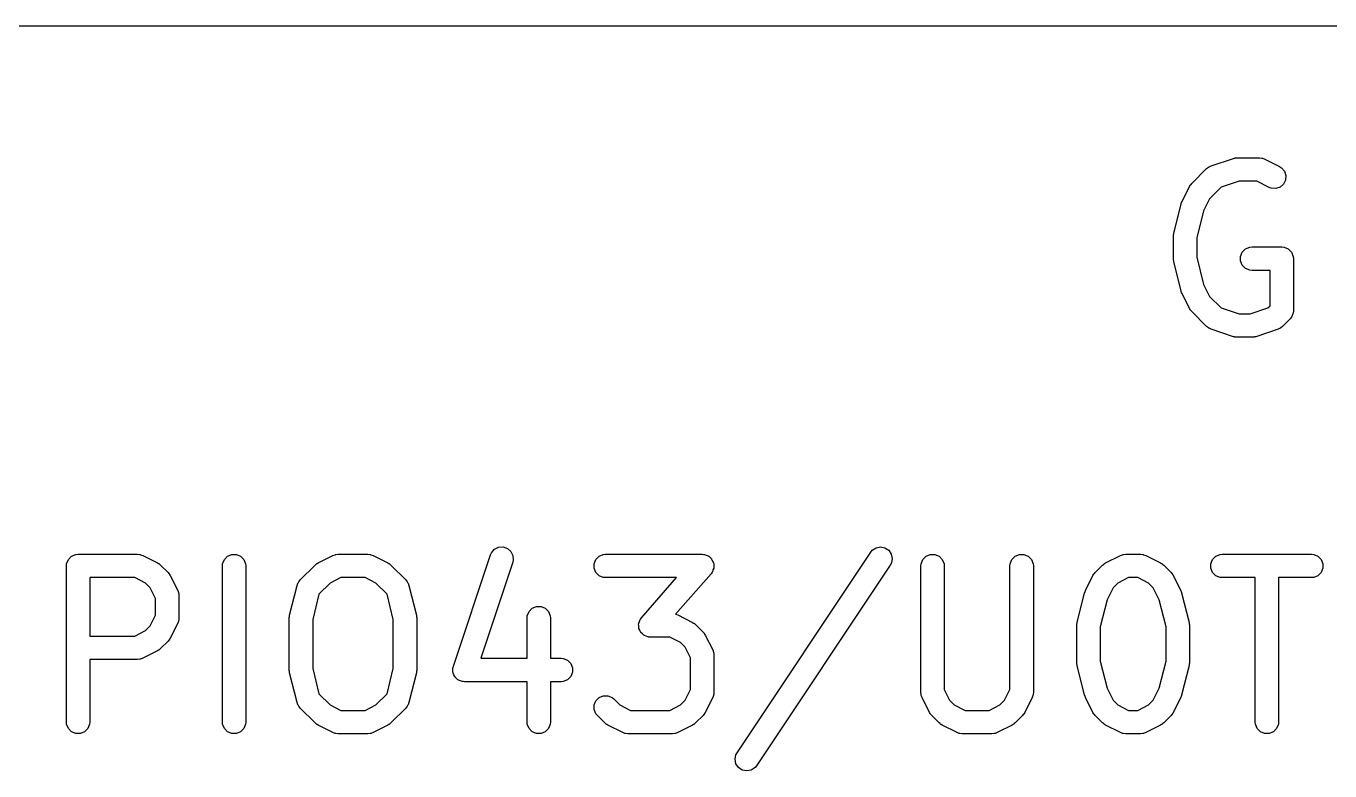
# Model space of a CAD drawing. Extents: x 19.8 to 98.9, y -129.1 to -67.1.
# Drawn here: x 69.32 to 77.67, y -77.47 to -72.7 of the extents above; entities that cross this region are included whole.
import ezdxf

# ---------------------------------------------------------------- set-up
doc = ezdxf.new("R2010")
doc.units = 0
doc.layers.add('BLACK', color=7, linetype='CONTINUOUS')

msp = doc.modelspace()

# ---------------------------------------------------------------- linework, layer by layer
at = {"layer": 'BLACK', "linetype": 'CONTINUOUS'}
for p, q in [((77.862, -72.696), (59.948, -72.696)), ((76.786378, -73.704643), (76.881616, -73.609405)), ((76.881616, -73.609405), (76.892981, -73.600077)), ((76.892981, -73.600077), (76.895471, -73.599045)), ((76.895471, -73.599045), (76.897506, -73.597281)), ((76.897506, -73.597281), (76.910932, -73.591287)), ((76.910932, -73.591287), (77.053788, -73.543668)), ((77.053788, -73.543668), (77.061043, -73.542018)), ((77.061043, -73.542018), (77.062874, -73.54126)), ((77.062874, -73.54126), (77.065527, -73.540998)), ((77.065527, -73.540998), (77.068125, -73.540408)), ((77.068125, -73.540408), (77.070099, -73.540548)), ((77.070099, -73.540548), (77.077506, -73.539819)), ((77.077506, -73.539819), (77.220363, -73.539819)), ((77.220363, -73.539819), (77.234995, -73.54126)), ((77.234995, -73.54126), (77.237484, -73.542291)), ((77.237484, -73.542291), (77.240172, -73.542482)), ((77.240172, -73.542482), (77.253904, -73.547737)), ((77.253904, -73.547737), (77.349142, -73.595356)), ((77.349142, -73.595356), (77.361585, -73.603188)), ((77.361585, -73.603188), (77.380758, -73.625296)), ((77.089676, -73.689819), (76.975163, -73.72799)), ((77.202658, -73.689819), (77.089676, -73.689819)), ((77.28206, -73.72952), (77.202658, -73.689819)), ((77.387938, -73.682247), (77.37485, -73.708422)), ((77.380758, -73.625296), (77.390012, -73.653057)), ((77.390012, -73.653057), (77.387938, -73.682247)), ((76.72471, -73.819373), (76.772329, -73.724135)), ((76.772329, -73.724135), (76.776293, -73.717835)), ((76.776293, -73.717835), (76.777051, -73.716008)), ((76.777051, -73.716008), (76.778739, -73.713951)), ((76.778739, -73.713951), (76.780161, -73.711692)), ((76.780161, -73.711692), (76.781659, -73.710392)), ((76.781659, -73.710392), (76.786378, -73.704643)), ((76.975163, -73.72799), (76.90105, -73.802103)), ((77.295791, -73.734775), (77.28206, -73.72952)), ((77.324981, -73.736849), (77.295791, -73.734775)), ((77.352743, -73.727595), (77.324981, -73.736849)), ((77.37485, -73.708422), (77.352743, -73.727595)), ((76.671412, -74.0252), (76.719031, -73.834724)), ((76.719031, -73.834724), (76.719416, -73.833644)), ((76.719416, -73.833644), (76.719455, -73.833105)), ((76.719455, -73.833105), (76.721782, -73.827023)), ((76.721782, -73.827023), (76.723978, -73.820878)), ((76.723978, -73.820878), (76.7243, -73.820442)), ((76.7243, -73.820442), (76.72471, -73.819373)), ((76.90105, -73.802103), (76.862556, -73.87909)), ((76.862556, -73.87909), (76.819173, -74.052624)), ((76.669262, -74.039744), (76.670071, -74.03427)), ((76.670071, -74.03427), (76.670614, -74.028758)), ((76.670614, -74.028758), (76.671036, -74.027736)), ((76.671036, -74.027736), (76.671412, -74.0252)), ((76.669173, -74.04339), (76.669424, -74.040836)), ((76.669173, -74.186247), (76.669173, -74.04339)), ((76.669424, -74.040836), (76.669262, -74.039744)), ((76.819173, -74.052624), (76.819173, -74.177013)), ((77.131076, -74.123887), (77.158112, -74.112688)), ((77.158112, -74.112688), (77.172744, -74.111247)), ((77.172744, -74.111247), (77.36322, -74.111247)), ((77.36322, -74.111247), (77.377852, -74.112688)), ((77.377852, -74.112688), (77.404888, -74.123887)), ((76.669424, -74.1888), (76.669173, -74.186247)), ((76.669262, -74.189893), (76.669424, -74.1888)), ((76.670071, -74.195366), (76.669262, -74.189893)), ((76.670614, -74.200879), (76.670071, -74.195366)), ((76.671036, -74.2019), (76.670614, -74.200879)), ((76.671412, -74.204437), (76.671036, -74.2019)), ((76.719031, -74.394913), (76.671412, -74.204437)), ((76.819173, -74.177013), (76.862556, -74.350547)), ((77.099185, -74.171615), (77.110384, -74.144579)), ((77.099185, -74.200879), (77.099185, -74.171615)), ((77.110384, -74.227915), (77.099185, -74.200879)), ((77.110384, -74.144579), (77.131076, -74.123887)), ((77.404888, -74.123887), (77.42558, -74.144579)), ((77.42558, -74.144579), (77.436779, -74.171615)), ((77.436779, -74.171615), (77.43822, -74.186247)), ((77.43822, -74.186247), (77.43822, -74.51958)), ((77.131076, -74.248607), (77.110384, -74.227915)), ((77.158112, -74.259806), (77.131076, -74.248607)), ((77.172744, -74.261247), (77.158112, -74.259806)), ((77.28822, -74.261247), (77.172744, -74.261247)), ((77.28822, -74.488514), (77.28822, -74.261247)), ((76.862556, -74.350547), (76.90105, -74.427534)), ((76.719416, -74.395992), (76.719031, -74.394913)), ((76.719455, -74.396532), (76.719416, -74.395992)), ((76.721782, -74.402613), (76.719455, -74.396532)), ((76.723978, -74.408759), (76.721782, -74.402613)), ((76.7243, -74.409194), (76.723978, -74.408759)), ((76.72471, -74.410264), (76.7243, -74.409194)), ((76.772329, -74.505502), (76.72471, -74.410264)), ((76.90105, -74.427534), (76.975163, -74.501648)), ((76.776292, -74.511798), (76.772329, -74.505502)), ((76.77705, -74.513628), (76.776292, -74.511798)), ((76.778739, -74.515686), (76.77705, -74.513628)), ((76.780161, -74.517945), (76.778739, -74.515686)), ((76.781659, -74.519244), (76.780161, -74.517945)), ((76.786378, -74.524994), (76.781659, -74.519244)), ((76.881616, -74.620233), (76.786378, -74.524994)), ((76.975163, -74.501648), (77.089676, -74.539819)), ((77.160574, -74.539819), (77.275087, -74.501647)), ((77.275087, -74.501647), (77.28822, -74.488514)), ((77.436779, -74.534212), (77.432862, -74.543668)), ((77.43822, -74.51958), (77.436779, -74.534212)), ((76.892981, -74.629561), (76.881616, -74.620233)), ((77.089676, -74.539819), (77.160574, -74.539819)), ((77.368635, -74.620232), (77.357269, -74.62956)), ((77.416253, -74.572613), (77.368635, -74.620232)), ((77.425581, -74.561247), (77.416253, -74.572613)), ((77.432862, -74.543668), (77.425581, -74.561247)), ((76.895471, -74.630592), (76.892981, -74.629561)), ((76.897506, -74.632357), (76.895471, -74.630592)), ((76.910932, -74.638351), (76.897506, -74.632357)), ((77.053788, -74.68597), (76.910932, -74.638351)), ((77.061043, -74.687619), (77.053788, -74.68597)), ((77.062874, -74.688378), (77.061043, -74.687619)), ((77.065527, -74.688639), (77.062874, -74.688378)), ((77.068125, -74.68923), (77.065527, -74.688639)), ((77.070099, -74.689089), (77.068125, -74.68923)), ((77.077506, -74.689819), (77.070099, -74.689089)), ((77.172744, -74.689819), (77.077506, -74.689819)), ((77.180149, -74.689089), (77.172744, -74.689819)), ((77.182124, -74.68923), (77.180149, -74.689089)), ((77.184721, -74.688639), (77.182124, -74.68923)), ((77.187376, -74.688378), (77.184721, -74.688639)), ((77.189207, -74.687619), (77.187376, -74.688378)), ((77.196461, -74.68597), (77.189207, -74.687619)), ((77.339318, -74.638351), (77.196461, -74.68597)), ((77.352743, -74.632357), (77.339318, -74.638351)), ((77.354778, -74.630591), (77.352743, -74.632357)), ((77.357269, -74.62956), (77.354778, -74.630591)), ((72.317237, -76.047951), (72.34341, -76.034864)), ((72.34341, -76.034864), (72.3726, -76.032789)), ((72.3726, -76.032789), (72.400362, -76.042043)), ((72.400362, -76.042043), (72.42247, -76.061217)), ((74.738703, -76.054222), (74.763018, -76.037939)), ((74.763018, -76.037939), (74.791712, -76.0322)), ((74.791712, -76.0322), (74.82042, -76.037878)), ((74.82042, -76.037878), (74.844769, -76.054111)), ((69.575376, -76.140187), (69.586575, -76.113151)), ((69.586575, -76.113151), (69.607267, -76.092459)), ((69.607267, -76.092459), (69.634303, -76.08126)), ((69.634303, -76.08126), (69.648935, -76.079819)), ((69.648935, -76.079819), (70.029887, -76.079819)), ((70.029887, -76.079819), (70.044519, -76.08126)), ((70.044519, -76.08126), (70.047008, -76.082291)), ((70.047008, -76.082291), (70.049696, -76.082482)), ((70.049696, -76.082482), (70.063428, -76.087737)), ((70.063428, -76.087737), (70.158666, -76.135356)), ((70.575376, -76.140187), (70.586575, -76.113151)), ((70.586575, -76.113151), (70.607267, -76.092459)), ((70.607267, -76.092459), (70.634303, -76.08126)), ((70.634303, -76.08126), (70.663567, -76.08126)), ((70.663567, -76.08126), (70.690603, -76.092459)), ((70.690603, -76.092459), (70.711295, -76.113151)), ((70.711295, -76.113151), (70.722494, -76.140187)), ((71.186822, -76.135356), (71.28206, -76.087737)), ((71.28206, -76.087737), (71.295791, -76.082482)), ((71.295791, -76.082482), (71.29848, -76.08229)), ((71.29848, -76.08229), (71.300969, -76.08126)), ((71.300969, -76.08126), (71.315601, -76.079819)), ((71.315601, -76.079819), (71.506077, -76.079819)), ((71.506077, -76.079819), (71.520709, -76.08126)), ((71.520709, -76.08126), (71.523198, -76.082291)), ((71.523198, -76.082291), (71.525886, -76.082482)), ((71.525886, -76.082482), (71.539618, -76.087737)), ((71.539618, -76.087737), (71.634856, -76.135356)), ((72.053974, -76.797768), (72.292069, -76.083483)), ((72.292069, -76.083483), (72.298063, -76.070058)), ((72.298063, -76.070058), (72.317237, -76.047951)), ((72.42247, -76.061217), (72.435556, -76.087391)), ((72.437631, -76.116581), (72.434371, -76.130918)), ((72.435556, -76.087391), (72.437631, -76.116581)), ((72.956328, -76.140187), (72.967527, -76.113151)), ((72.967527, -76.113151), (72.988219, -76.092459)), ((72.988219, -76.092459), (73.015255, -76.08126)), ((73.015255, -76.08126), (73.029887, -76.079819)), ((73.029887, -76.079819), (73.648934, -76.079819)), ((73.648934, -76.079819), (73.656672, -76.080581)), ((73.656672, -76.080581), (73.65864, -76.08045)), ((73.65864, -76.08045), (73.659995, -76.080908)), ((73.659995, -76.080908), (73.663566, -76.08126)), ((73.663566, -76.08126), (73.674823, -76.085923)), ((73.674823, -76.085923), (73.686361, -76.089825)), ((73.686361, -76.089825), (73.688265, -76.09149)), ((73.688265, -76.09149), (73.690602, -76.092459)), ((73.690602, -76.092459), (73.699212, -76.101069)), ((73.699212, -76.101069), (73.708385, -76.109095)), ((73.708385, -76.109095), (73.709507, -76.111364)), ((73.709507, -76.111364), (73.711294, -76.113151)), ((73.711294, -76.113151), (73.715954, -76.124401)), ((73.715954, -76.124401), (73.721357, -76.135327)), ((73.872245, -77.351312), (74.729387, -76.065597)), ((74.729387, -76.065597), (74.738703, -76.054222)), ((74.844769, -76.054111), (74.861052, -76.078426)), ((74.861052, -76.078426), (74.866791, -76.107121)), ((74.866791, -76.107121), (74.861112, -76.135828)), ((75.051566, -76.140187), (75.062765, -76.113151)), ((75.062765, -76.113151), (75.083457, -76.092459)), ((75.083457, -76.092459), (75.110493, -76.08126)), ((75.110493, -76.08126), (75.139757, -76.08126)), ((75.139757, -76.08126), (75.166793, -76.092459)), ((75.166793, -76.092459), (75.187485, -76.113151)), ((75.187485, -76.113151), (75.198684, -76.140187)), ((75.622994, -76.140187), (75.634193, -76.113151)), ((75.634193, -76.113151), (75.654885, -76.092459)), ((75.654885, -76.092459), (75.681921, -76.08126)), ((75.681921, -76.08126), (75.711185, -76.08126)), ((75.711185, -76.08126), (75.738221, -76.092459)), ((75.738221, -76.092459), (75.758913, -76.113151)), ((75.758913, -76.113151), (75.770112, -76.140187)), ((76.234441, -76.135356), (76.329679, -76.087737)), ((76.329679, -76.087737), (76.34341, -76.082482)), ((76.34341, -76.082482), (76.346099, -76.08229)), ((76.346099, -76.08229), (76.348588, -76.08126)), ((76.348588, -76.08126), (76.36322, -76.079819)), ((76.36322, -76.079819), (76.458458, -76.079819)), ((76.458458, -76.079819), (76.47309, -76.08126)), ((76.47309, -76.08126), (76.475579, -76.082291)), ((76.475579, -76.082291), (76.478267, -76.082482)), ((76.478267, -76.082482), (76.491999, -76.087737)), ((76.491999, -76.087737), (76.587237, -76.135356)), ((76.908709, -76.140187), (76.919908, -76.113151)), ((76.919908, -76.113151), (76.9406, -76.092459)), ((76.9406, -76.092459), (76.967636, -76.08126)), ((76.967636, -76.08126), (76.982268, -76.079819)), ((76.982268, -76.079819), (77.553696, -76.079819)), ((77.553696, -76.079819), (77.568328, -76.08126)), ((77.568328, -76.08126), (77.595364, -76.092459)), ((77.595364, -76.092459), (77.616056, -76.113151)), ((77.616056, -76.113151), (77.627255, -76.140187)), ((69.573935, -76.154819), (69.575376, -76.140187)), ((69.573935, -77.154819), (69.573935, -76.154819)), ((70.158666, -76.135356), (70.164965, -76.13932)), ((70.164965, -76.13932), (70.166793, -76.140078)), ((70.166793, -76.140078), (70.168849, -76.141766)), ((70.168849, -76.141766), (70.171109, -76.143188)), ((70.171109, -76.143188), (70.172408, -76.144686)), ((70.172408, -76.144686), (70.178158, -76.149405)), ((70.178158, -76.149405), (70.225777, -76.197024)), ((70.225777, -76.197024), (70.230495, -76.202773)), ((70.230495, -76.202773), (70.231994, -76.204073)), ((70.231994, -76.204073), (70.233415, -76.206332)), ((70.233415, -76.206332), (70.235104, -76.208389)), ((70.235104, -76.208389), (70.235861, -76.210216)), ((70.235861, -76.210216), (70.239826, -76.216516)), ((70.573935, -76.154819), (70.575376, -76.140187)), ((70.573935, -77.154819), (70.573935, -76.154819)), ((70.722494, -76.140187), (70.723935, -76.154819)), ((70.723935, -76.154819), (70.723935, -77.154819)), ((71.072092, -76.244643), (71.16733, -76.149405)), ((71.16733, -76.149405), (71.17308, -76.144684)), ((71.17308, -76.144684), (71.174379, -76.143188)), ((71.174379, -76.143188), (71.176633, -76.141768)), ((71.176633, -76.141768), (71.178695, -76.140077)), ((71.178695, -76.140077), (71.180527, -76.139318)), ((71.180527, -76.139318), (71.186822, -76.135356)), ((71.634856, -76.135356), (71.641155, -76.13932)), ((71.641155, -76.13932), (71.642983, -76.140078)), ((71.642983, -76.140078), (71.645039, -76.141766)), ((71.645039, -76.141766), (71.647299, -76.143188)), ((71.647299, -76.143188), (71.648598, -76.144686)), ((71.648598, -76.144686), (71.654348, -76.149405)), ((71.654348, -76.149405), (71.749586, -76.244643)), ((72.434371, -76.130918), (72.229182, -76.746485)), ((72.956328, -76.169451), (72.956328, -76.140187)), ((72.967527, -76.196487), (72.956328, -76.169451)), ((72.988219, -76.217179), (72.967527, -76.196487)), ((73.705377, -76.204207), (73.478481, -76.463516)), ((73.709898, -76.197882), (73.705377, -76.204207)), ((73.711294, -76.196487), (73.709898, -76.197882)), ((73.711842, -76.195163), (73.711294, -76.196487)), ((73.713928, -76.192246), (73.711842, -76.195163)), ((73.717829, -76.180708), (73.713928, -76.192246)), ((73.722493, -76.169451), (73.717829, -76.180708)), ((73.721357, -76.135327), (73.721525, -76.13785)), ((73.721525, -76.13785), (73.722493, -76.140187)), ((73.722493, -76.140187), (73.722493, -76.152371)), ((73.722493, -76.152371), (73.723303, -76.164525)), ((73.723303, -76.164525), (73.722493, -76.16692)), ((73.722493, -76.16692), (73.722493, -76.169451)), ((74.854195, -76.148802), (73.997053, -77.434516)), ((74.861112, -76.135828), (74.854195, -76.148802)), ((75.050125, -76.154819), (75.051566, -76.140187)), ((75.050125, -76.964342), (75.050125, -76.154819)), ((75.198684, -76.140187), (75.200125, -76.154819)), ((75.200125, -76.154819), (75.200125, -76.946637)), ((75.621553, -76.154819), (75.622994, -76.140187)), ((75.621553, -76.946637), (75.621553, -76.154819)), ((75.770112, -76.140187), (75.771553, -76.154819)), ((75.771553, -76.154819), (75.771553, -76.964342)), ((76.153281, -76.216516), (76.157245, -76.210216)), ((76.157245, -76.210216), (76.158003, -76.208389)), ((76.158003, -76.208389), (76.159691, -76.206332)), ((76.159691, -76.206332), (76.161113, -76.204073)), ((76.161113, -76.204073), (76.162611, -76.202773)), ((76.162611, -76.202773), (76.16733, -76.197024)), ((76.16733, -76.197024), (76.214949, -76.149405)), ((76.214949, -76.149405), (76.220698, -76.144686)), ((76.220698, -76.144686), (76.221998, -76.143188)), ((76.221998, -76.143188), (76.224257, -76.141766)), ((76.224257, -76.141766), (76.226314, -76.140078)), ((76.226314, -76.140078), (76.228141, -76.13932)), ((76.228141, -76.13932), (76.234441, -76.135356)), ((76.587237, -76.135356), (76.593536, -76.13932)), ((76.593536, -76.13932), (76.595364, -76.140078)), ((76.595364, -76.140078), (76.59742, -76.141766)), ((76.59742, -76.141766), (76.59968, -76.143188)), ((76.59968, -76.143188), (76.600979, -76.144686)), ((76.600979, -76.144686), (76.606729, -76.149405)), ((76.606729, -76.149405), (76.654348, -76.197024)), ((76.654348, -76.197024), (76.659066, -76.202773)), ((76.659066, -76.202773), (76.660565, -76.204073)), ((76.660565, -76.204073), (76.661986, -76.206332)), ((76.661986, -76.206332), (76.663675, -76.208389)), ((76.663675, -76.208389), (76.664432, -76.210216)), ((76.664432, -76.210216), (76.668397, -76.216516)), ((76.908709, -76.169451), (76.908709, -76.140187)), ((76.919908, -76.196487), (76.908709, -76.169451)), ((76.9406, -76.217179), (76.919908, -76.196487)), ((77.616056, -76.196487), (77.595364, -76.217179)), ((77.627255, -76.169451), (77.616056, -76.196487)), ((77.627255, -76.140187), (77.627255, -76.169451)), ((70.012182, -76.229819), (69.723935, -76.229819)), ((69.723935, -76.229819), (69.723935, -76.603628)), ((70.080698, -76.264077), (70.012182, -76.229819)), ((70.111105, -76.294484), (70.080698, -76.264077)), ((70.239826, -76.216516), (70.287445, -76.311754)), ((71.004745, -76.469962), (71.052364, -76.279486)), ((71.052364, -76.279486), (71.057311, -76.26564)), ((71.057311, -76.26564), (71.060631, -76.261158)), ((71.060631, -76.261158), (71.062765, -76.256008)), ((71.062765, -76.256008), (71.072092, -76.244643)), ((71.26479, -76.264077), (71.192847, -76.336019)), ((71.333306, -76.229819), (71.26479, -76.264077)), ((71.488372, -76.229819), (71.333306, -76.229819)), ((71.556888, -76.264077), (71.488372, -76.229819)), ((71.62883, -76.336019), (71.556888, -76.264077)), ((71.749586, -76.244643), (71.758914, -76.256008)), ((71.758914, -76.256008), (71.761048, -76.261161)), ((71.761048, -76.261161), (71.764367, -76.26564)), ((71.764367, -76.26564), (71.769314, -76.279486)), ((71.769314, -76.279486), (71.816933, -76.469962)), ((73.015255, -76.228378), (72.988219, -76.217179)), ((73.029887, -76.229819), (73.015255, -76.228378)), ((73.483652, -76.229819), (73.029887, -76.229819)), ((73.259158, -76.486383), (73.483652, -76.229819)), ((76.105662, -76.311754), (76.153281, -76.216516)), ((76.312409, -76.264077), (76.282002, -76.294484)), ((76.380925, -76.229819), (76.312409, -76.264077)), ((76.440753, -76.229819), (76.380925, -76.229819)), ((76.509269, -76.264077), (76.440753, -76.229819)), ((76.539676, -76.294484), (76.509269, -76.264077)), ((76.668397, -76.216516), (76.716016, -76.311754)), ((76.967636, -76.228378), (76.9406, -76.217179)), ((76.982268, -76.229819), (76.967636, -76.228378)), ((77.192982, -76.229819), (76.982268, -76.229819)), ((77.192982, -77.154819), (77.192982, -76.229819)), ((77.553696, -76.229819), (77.342982, -76.229819)), ((77.342982, -76.229819), (77.342982, -77.154819)), ((77.568328, -76.228378), (77.553696, -76.229819)), ((77.595364, -76.217179), (77.568328, -76.228378)), ((70.145363, -76.363), (70.111105, -76.294484)), ((70.145363, -76.470447), (70.145363, -76.363)), ((70.287445, -76.311754), (70.2927, -76.325485)), ((70.2927, -76.325485), (70.292891, -76.328174)), ((70.292891, -76.328174), (70.293922, -76.330663)), ((70.293922, -76.330663), (70.295363, -76.345295)), ((70.295363, -76.345295), (70.295363, -76.488152)), ((71.192847, -76.336019), (71.152506, -76.497386)), ((71.669172, -76.497386), (71.62883, -76.336019)), ((76.052364, -76.517581), (76.099983, -76.327105)), ((76.099983, -76.327105), (76.100368, -76.326025)), ((76.100368, -76.326025), (76.100407, -76.325486)), ((76.100407, -76.325486), (76.102734, -76.319404)), ((76.102734, -76.319404), (76.10493, -76.313259)), ((76.10493, -76.313259), (76.105252, -76.312823)), ((76.105252, -76.312823), (76.105662, -76.311754)), ((76.243508, -76.371471), (76.200125, -76.545005)), ((76.282002, -76.294484), (76.243508, -76.371471)), ((76.578169, -76.371471), (76.539676, -76.294484)), ((76.621553, -76.545005), (76.578169, -76.371471)), ((76.716016, -76.311754), (76.716425, -76.312823)), ((76.716425, -76.312823), (76.716748, -76.313259)), ((76.716748, -76.313259), (76.71894, -76.319395)), ((76.71894, -76.319395), (76.721271, -76.325485)), ((76.721271, -76.325485), (76.721309, -76.326025)), ((76.721309, -76.326025), (76.721695, -76.327105)), ((76.721695, -76.327105), (76.769314, -76.517581)), ((72.527756, -76.47352), (72.538955, -76.446484)), ((72.538955, -76.446484), (72.559647, -76.425792)), ((72.559647, -76.425792), (72.586683, -76.414593)), ((72.586683, -76.414593), (72.615947, -76.414593)), ((72.615947, -76.414593), (72.642983, -76.425792)), ((72.642983, -76.425792), (72.663675, -76.446484)), ((72.663675, -76.446484), (72.674874, -76.47352)), ((70.080698, -76.56937), (70.111105, -76.538963)), ((70.111105, -76.538963), (70.145363, -76.470447)), ((70.287445, -76.521693), (70.239826, -76.616931)), ((70.2927, -76.507962), (70.287445, -76.521693)), ((70.292891, -76.505272), (70.2927, -76.507962)), ((70.293922, -76.502784), (70.292891, -76.505272)), ((70.295363, -76.488152), (70.293922, -76.502784)), ((71.002506, -76.488152), (71.002757, -76.485598)), ((71.002506, -76.821485), (71.002506, -76.488152)), ((71.002595, -76.484506), (71.003404, -76.479032)), ((71.002757, -76.485598), (71.002595, -76.484506)), ((71.003404, -76.479032), (71.003947, -76.47352)), ((71.003947, -76.47352), (71.004369, -76.472498)), ((71.004369, -76.472498), (71.004745, -76.469962)), ((71.152506, -76.497386), (71.152506, -76.812251)), ((71.669172, -76.812251), (71.669172, -76.497386)), ((71.816933, -76.469962), (71.817308, -76.472498)), ((71.817308, -76.472498), (71.817731, -76.47352)), ((71.817731, -76.47352), (71.818273, -76.479032)), ((71.818273, -76.479032), (71.819083, -76.484506)), ((71.819083, -76.484506), (71.81892, -76.485598)), ((71.81892, -76.485598), (71.819172, -76.488152)), ((71.819172, -76.488152), (71.819172, -76.821485)), ((72.526315, -76.488152), (72.527756, -76.47352)), ((72.526315, -76.746485), (72.526315, -76.488152)), ((72.674874, -76.47352), (72.676315, -76.488152)), ((72.676315, -76.488152), (72.676315, -76.746485)), ((73.241232, -76.526065), (73.242042, -76.523669)), ((73.242042, -76.538218), (73.241232, -76.526065)), ((73.242042, -76.521139), (73.246705, -76.509881)), ((73.242042, -76.523669), (73.242042, -76.521139)), ((73.242042, -76.550403), (73.242042, -76.538218)), ((73.246705, -76.509881), (73.250607, -76.498344)), ((73.250607, -76.498344), (73.252692, -76.495426)), ((73.252692, -76.495426), (73.253241, -76.494103)), ((73.253241, -76.494103), (73.254636, -76.492707)), ((73.254636, -76.492707), (73.259158, -76.486383)), ((73.478481, -76.463516), (73.491999, -76.468689)), ((73.491999, -76.468689), (73.587237, -76.516308)), ((73.587237, -76.516308), (73.593536, -76.520272)), ((73.593536, -76.520272), (73.595364, -76.52103)), ((73.595364, -76.52103), (73.59742, -76.522718)), ((73.59742, -76.522718), (73.59968, -76.52414)), ((73.59968, -76.52414), (73.600979, -76.525638)), ((73.600979, -76.525638), (73.606729, -76.530357)), ((73.606729, -76.530357), (73.654348, -76.577976)), ((76.050125, -76.535771), (76.050376, -76.533217)), ((76.050125, -76.773866), (76.050125, -76.535771)), ((76.050214, -76.532125), (76.051023, -76.526651)), ((76.050376, -76.533217), (76.050214, -76.532125)), ((76.051023, -76.526651), (76.051566, -76.521139)), ((76.051566, -76.521139), (76.051988, -76.520117)), ((76.051988, -76.520117), (76.052364, -76.517581)), ((76.769314, -76.517581), (76.769689, -76.520117)), ((76.769689, -76.520117), (76.770112, -76.521139)), ((76.770112, -76.521139), (76.770654, -76.526651)), ((76.770654, -76.526651), (76.771464, -76.532125)), ((76.771464, -76.532125), (76.771301, -76.533217)), ((76.771301, -76.533217), (76.771553, -76.535771)), ((76.771553, -76.535771), (76.771553, -76.773866)), ((69.723935, -76.603628), (70.012182, -76.603628)), ((70.012182, -76.603628), (70.080698, -76.56937)), ((70.233415, -76.627114), (70.231994, -76.629374)), ((70.235104, -76.625058), (70.233415, -76.627114)), ((70.235861, -76.62323), (70.235104, -76.625058)), ((70.239826, -76.616931), (70.235861, -76.62323)), ((73.243009, -76.552739), (73.242042, -76.550403)), ((73.243178, -76.555263), (73.243009, -76.552739)), ((73.24858, -76.566188), (73.243178, -76.555263)), ((73.253241, -76.577439), (73.24858, -76.566188)), ((73.255027, -76.579225), (73.253241, -76.577439)), ((73.25615, -76.581495), (73.255027, -76.579225)), ((73.265322, -76.58952), (73.25615, -76.581495)), ((73.273933, -76.598131), (73.265322, -76.58952)), ((73.276269, -76.599099), (73.273933, -76.598131)), ((73.278174, -76.600765), (73.276269, -76.599099)), ((73.289711, -76.604666), (73.278174, -76.600765)), ((73.300969, -76.60933), (73.289711, -76.604666)), ((73.304539, -76.609681), (73.300969, -76.60933)), ((73.305895, -76.61014), (73.304539, -76.609681)), ((73.307862, -76.610008), (73.305895, -76.61014)), ((73.315601, -76.610771), (73.307862, -76.610008)), ((73.440753, -76.610771), (73.315601, -76.610771)), ((73.509269, -76.645029), (73.440753, -76.610771)), ((73.654348, -76.577976), (73.659066, -76.583725)), ((73.659066, -76.583725), (73.660565, -76.585025)), ((73.660565, -76.585025), (73.661986, -76.587284)), ((73.661986, -76.587284), (73.663675, -76.589341)), ((73.663675, -76.589341), (73.664432, -76.591168)), ((73.664432, -76.591168), (73.668397, -76.597468)), ((73.668397, -76.597468), (73.716016, -76.692706)), ((76.200125, -76.545005), (76.200125, -76.764632)), ((76.621553, -76.764632), (76.621553, -76.545005)), ((70.158666, -76.698091), (70.063428, -76.74571)), ((70.164965, -76.694126), (70.158666, -76.698091)), ((70.166793, -76.693369), (70.164965, -76.694126)), ((70.168849, -76.69168), (70.166793, -76.693369)), ((70.171109, -76.690259), (70.168849, -76.69168)), ((70.172408, -76.68876), (70.171109, -76.690259)), ((70.178158, -76.684042), (70.172408, -76.68876)), ((70.225777, -76.636423), (70.178158, -76.684042)), ((70.230495, -76.630673), (70.225777, -76.636423)), ((70.231994, -76.629374), (70.230495, -76.630673)), ((73.539676, -76.675436), (73.509269, -76.645029)), ((73.573934, -76.743952), (73.539676, -76.675436)), ((73.716016, -76.692706), (73.721271, -76.706437)), ((73.721271, -76.706437), (73.721462, -76.709126)), ((73.721462, -76.709126), (73.722493, -76.711615)), ((73.722493, -76.711615), (73.723934, -76.726247)), ((70.029887, -76.753628), (69.723935, -76.753628)), ((69.723935, -76.753628), (69.723935, -77.154819)), ((70.044519, -76.752187), (70.029887, -76.753628)), ((70.047008, -76.751155), (70.044519, -76.752187)), ((70.049696, -76.750965), (70.047008, -76.751155)), ((70.063428, -76.74571), (70.049696, -76.750965)), ((72.229182, -76.746485), (72.526315, -76.746485)), ((72.676315, -76.746485), (72.744172, -76.746485)), ((72.744172, -76.746485), (72.758804, -76.747926)), ((72.758804, -76.747926), (72.78584, -76.759125)), ((72.78584, -76.759125), (72.806532, -76.779817)), ((72.806532, -76.779817), (72.817731, -76.806853)), ((73.573934, -76.946637), (73.573934, -76.743952)), ((73.723934, -76.726247), (73.723934, -76.964342)), ((76.050376, -76.776419), (76.050125, -76.773866)), ((76.050214, -76.777512), (76.050376, -76.776419)), ((76.051023, -76.782985), (76.050214, -76.777512)), ((76.051566, -76.788498), (76.051023, -76.782985)), ((76.051988, -76.789519), (76.051566, -76.788498)), ((76.052364, -76.792056), (76.051988, -76.789519)), ((76.099983, -76.982532), (76.052364, -76.792056)), ((76.200125, -76.764632), (76.243508, -76.938166)), ((76.578169, -76.938166), (76.621553, -76.764632)), ((76.769314, -76.792056), (76.721695, -76.982532)), ((76.769689, -76.789519), (76.769314, -76.792056)), ((76.770112, -76.788498), (76.769689, -76.789519)), ((76.770654, -76.782985), (76.770112, -76.788498)), ((76.771464, -76.777512), (76.770654, -76.782985)), ((76.771553, -76.773866), (76.771301, -76.776419)), ((76.771301, -76.776419), (76.771464, -76.777512)), ((71.002757, -76.824038), (71.002506, -76.821485)), ((71.002595, -76.825131), (71.002757, -76.824038)), ((71.003404, -76.830604), (71.002595, -76.825131)), ((71.003947, -76.836117), (71.003404, -76.830604)), ((71.004369, -76.837138), (71.003947, -76.836117)), ((71.004745, -76.839675), (71.004369, -76.837138)), ((71.052364, -77.030151), (71.004745, -76.839675)), ((71.152506, -76.812251), (71.192847, -76.973617)), ((71.62883, -76.973617), (71.669172, -76.812251)), ((71.816933, -76.839675), (71.769314, -77.030151)), ((71.817308, -76.837138), (71.816933, -76.839675)), ((71.817731, -76.836117), (71.817308, -76.837138)), ((71.818273, -76.830604), (71.817731, -76.836117)), ((71.819083, -76.825131), (71.818273, -76.830604)), ((71.819172, -76.821485), (71.81892, -76.824038)), ((71.81892, -76.824038), (71.819083, -76.825131)), ((72.050714, -76.812105), (72.051566, -76.808358)), ((72.051566, -76.82409), (72.050714, -76.812105)), ((72.051566, -76.806853), (72.052324, -76.805021)), ((72.051566, -76.808358), (72.051566, -76.806853)), ((72.051566, -76.836117), (72.051566, -76.82409)), ((72.052598, -76.838608), (72.051566, -76.836117)), ((72.052324, -76.805021), (72.053974, -76.797768)), ((72.052789, -76.841295), (72.052598, -76.838608)), ((72.058163, -76.852044), (72.052789, -76.841295)), ((72.062765, -76.863153), (72.058163, -76.852044)), ((72.06467, -76.865058), (72.062765, -76.863153)), ((72.065875, -76.867468), (72.06467, -76.865058)), ((72.074957, -76.875345), (72.065875, -76.867468)), ((72.083457, -76.883845), (72.074957, -76.875345)), ((72.806532, -76.863153), (72.78584, -76.883845)), ((72.817731, -76.836117), (72.806532, -76.863153)), ((72.817731, -76.806853), (72.817731, -76.836117)), ((72.085945, -76.884875), (72.083457, -76.883845)), ((72.087982, -76.886642), (72.085945, -76.884875)), ((72.099385, -76.890443), (72.087982, -76.886642)), ((72.110493, -76.895044), (72.099385, -76.890443)), ((72.114319, -76.89542), (72.110493, -76.895044)), ((72.115745, -76.895896), (72.114319, -76.89542)), ((72.117719, -76.895755), (72.115745, -76.895896)), ((72.125125, -76.896485), (72.117719, -76.895755)), ((72.526315, -76.896485), (72.125125, -76.896485)), ((72.526315, -77.154819), (72.526315, -76.896485)), ((72.744172, -76.896485), (72.676315, -76.896485)), ((72.676315, -76.896485), (72.676315, -77.154819)), ((72.758804, -76.895044), (72.744172, -76.896485)), ((72.78584, -76.883845), (72.758804, -76.895044)), ((73.539675, -77.015153), (73.573934, -76.946637)), ((75.200125, -76.946637), (75.234383, -77.015153)), ((75.587294, -77.015153), (75.621553, -76.946637)), ((76.243508, -76.938166), (76.282002, -77.015153)), ((76.539675, -77.015153), (76.578169, -76.938166)), ((71.057311, -77.043997), (71.052364, -77.030151)), ((71.06063, -77.048476), (71.057311, -77.043997)), ((71.192847, -76.973617), (71.26479, -77.045561)), ((71.26479, -77.045561), (71.333306, -77.079819)), ((71.488372, -77.079819), (71.556887, -77.045561)), ((71.556887, -77.045561), (71.62883, -76.973617)), ((71.764367, -77.043997), (71.761047, -77.048476)), ((71.769314, -77.030151), (71.764367, -77.043997)), ((72.956328, -77.044948), (72.967527, -77.017912)), ((72.956328, -77.074211), (72.956328, -77.044948)), ((72.967527, -77.017912), (72.98822, -76.997219)), ((72.98822, -76.997219), (73.015256, -76.986021)), ((73.015256, -76.986021), (73.044519, -76.986021)), ((73.044519, -76.986021), (73.071555, -76.99722)), ((73.071555, -76.99722), (73.082921, -77.006548)), ((73.082921, -77.006548), (73.121933, -77.045561)), ((73.121933, -77.045561), (73.190449, -77.079819)), ((73.440753, -77.079819), (73.509268, -77.045561)), ((73.509268, -77.045561), (73.539675, -77.015153)), ((73.716016, -76.997883), (73.668397, -77.093121)), ((73.721271, -76.984152), (73.716016, -76.997883)), ((73.721462, -76.981462), (73.721271, -76.984152)), ((73.722493, -76.978974), (73.721462, -76.981462)), ((73.723934, -76.964342), (73.722493, -76.978974)), ((75.051566, -76.978974), (75.050125, -76.964342)), ((75.052597, -76.981463), (75.051566, -76.978974)), ((75.052788, -76.984151), (75.052597, -76.981463)), ((75.058043, -76.997883), (75.052788, -76.984151)), ((75.105662, -77.093121), (75.058043, -76.997883)), ((75.234383, -77.015153), (75.26479, -77.045561)), ((75.26479, -77.045561), (75.333306, -77.079819)), ((75.488372, -77.079819), (75.556887, -77.045561)), ((75.556887, -77.045561), (75.587294, -77.015153)), ((75.763635, -76.997883), (75.716016, -77.093121)), ((75.76889, -76.984152), (75.763635, -76.997883)), ((75.769081, -76.981462), (75.76889, -76.984152)), ((75.770112, -76.978974), (75.769081, -76.981462)), ((75.771553, -76.964342), (75.770112, -76.978974)), ((76.100368, -76.983611), (76.099983, -76.982532)), ((76.100407, -76.984151), (76.100368, -76.983611)), ((76.102734, -76.990232), (76.100407, -76.984151)), ((76.10493, -76.996378), (76.102734, -76.990232)), ((76.105252, -76.996813), (76.10493, -76.996378)), ((76.105662, -76.997883), (76.105252, -76.996813)), ((76.153281, -77.093121), (76.105662, -76.997883)), ((76.282002, -77.015153), (76.312409, -77.045561)), ((76.312409, -77.045561), (76.380925, -77.079819)), ((76.440753, -77.079819), (76.509268, -77.045561)), ((76.509268, -77.045561), (76.539675, -77.015153)), ((76.716016, -76.997883), (76.668397, -77.093121)), ((76.716425, -76.996813), (76.716016, -76.997883)), ((76.716748, -76.996378), (76.716425, -76.996813)), ((76.71894, -76.990241), (76.716748, -76.996378)), ((76.721271, -76.984152), (76.71894, -76.990241)), ((76.721309, -76.983611), (76.721271, -76.984152)), ((76.721695, -76.982532), (76.721309, -76.983611)), ((71.062764, -77.053628), (71.06063, -77.048476)), ((71.072092, -77.064994), (71.062764, -77.053628)), ((71.16733, -77.160233), (71.072092, -77.064994)), ((71.333306, -77.079819), (71.488372, -77.079819)), ((71.749587, -77.064993), (71.654348, -77.160233)), ((71.758914, -77.053628), (71.749587, -77.064993)), ((71.761047, -77.048476), (71.758914, -77.053628)), ((72.967526, -77.101247), (72.956328, -77.074211)), ((72.976853, -77.112612), (72.967526, -77.101247)), ((73.024472, -77.160232), (72.976853, -77.112612)), ((73.190449, -77.079819), (73.440753, -77.079819)), ((73.654348, -77.112613), (73.60673, -77.160232)), ((73.659066, -77.106863), (73.654348, -77.112613)), ((73.660565, -77.105564), (73.659066, -77.106863)), ((73.661986, -77.103305), (73.660565, -77.105564)), ((73.663676, -77.101247), (73.661986, -77.103305)), ((73.664433, -77.099417), (73.663676, -77.101247)), ((73.668397, -77.093121), (73.664433, -77.099417)), ((75.109625, -77.099417), (75.105662, -77.093121)), ((75.110383, -77.101247), (75.109625, -77.099417)), ((75.112072, -77.103305), (75.110383, -77.101247)), ((75.113494, -77.105564), (75.112072, -77.103305)), ((75.114992, -77.106863), (75.113494, -77.105564)), ((75.11971, -77.112612), (75.114992, -77.106863)), ((75.167329, -77.160232), (75.11971, -77.112612)), ((75.333306, -77.079819), (75.488372, -77.079819)), ((75.701967, -77.112613), (75.654349, -77.160232)), ((75.706685, -77.106863), (75.701967, -77.112613)), ((75.708184, -77.105564), (75.706685, -77.106863)), ((75.709605, -77.103305), (75.708184, -77.105564)), ((75.711295, -77.101247), (75.709605, -77.103305)), ((75.712052, -77.099417), (75.711295, -77.101247)), ((75.716016, -77.093121), (75.712052, -77.099417)), ((76.157244, -77.099417), (76.153281, -77.093121)), ((76.158002, -77.101247), (76.157244, -77.099417)), ((76.159691, -77.103305), (76.158002, -77.101247)), ((76.161113, -77.105564), (76.159691, -77.103305)), ((76.162611, -77.106863), (76.161113, -77.105564)), ((76.167329, -77.112612), (76.162611, -77.106863)), ((76.214948, -77.160232), (76.167329, -77.112612)), ((76.380925, -77.079819), (76.440753, -77.079819)), ((76.654348, -77.112613), (76.60673, -77.160232)), ((76.659066, -77.106863), (76.654348, -77.112613)), ((76.660565, -77.105564), (76.659066, -77.106863)), ((76.661986, -77.103305), (76.660565, -77.105564)), ((76.663676, -77.101247), (76.661986, -77.103305)), ((76.664433, -77.099417), (76.663676, -77.101247)), ((76.668397, -77.093121), (76.664433, -77.099417)), ((69.575376, -77.169451), (69.573935, -77.154819)), ((69.586575, -77.196487), (69.575376, -77.169451)), ((69.607267, -77.217179), (69.586575, -77.196487)), ((69.711295, -77.196487), (69.690603, -77.217179)), ((69.722494, -77.169451), (69.711295, -77.196487)), ((69.723935, -77.154819), (69.722494, -77.169451)), ((70.575376, -77.169451), (70.573935, -77.154819)), ((70.586575, -77.196487), (70.575376, -77.169451)), ((70.607267, -77.217179), (70.586575, -77.196487)), ((70.711295, -77.196487), (70.690603, -77.217179)), ((70.722494, -77.169451), (70.711295, -77.196487)), ((70.723935, -77.154819), (70.722494, -77.169451)), ((71.17308, -77.164953), (71.16733, -77.160233)), ((71.174379, -77.16645), (71.17308, -77.164953)), ((71.176633, -77.167869), (71.174379, -77.16645)), ((71.178695, -77.169561), (71.176633, -77.167869)), ((71.180527, -77.170319), (71.178695, -77.169561)), ((71.186822, -77.174282), (71.180527, -77.170319)), ((71.28206, -77.221901), (71.186822, -77.174282)), ((71.634856, -77.174282), (71.539618, -77.221901)), ((71.641155, -77.170317), (71.634856, -77.174282)), ((71.642983, -77.16956), (71.641155, -77.170317)), ((71.645039, -77.167871), (71.642983, -77.16956)), ((71.647299, -77.16645), (71.645039, -77.167871)), ((71.648598, -77.164951), (71.647299, -77.16645)), ((71.654348, -77.160233), (71.648598, -77.164951)), ((72.527756, -77.169451), (72.526315, -77.154819)), ((72.538955, -77.196487), (72.527756, -77.169451)), ((72.559647, -77.217179), (72.538955, -77.196487)), ((72.663675, -77.196487), (72.642983, -77.217179)), ((72.674874, -77.169451), (72.663675, -77.196487)), ((72.676315, -77.154819), (72.674874, -77.169451)), ((73.030221, -77.16495), (73.024472, -77.160232)), ((73.031522, -77.16645), (73.030221, -77.16495)), ((73.033781, -77.167872), (73.031522, -77.16645)), ((73.035838, -77.16956), (73.033781, -77.167872)), ((73.037665, -77.170317), (73.035838, -77.16956)), ((73.043965, -77.174282), (73.037665, -77.170317)), ((73.139203, -77.221901), (73.043965, -77.174282)), ((73.587237, -77.174282), (73.491999, -77.221901)), ((73.593536, -77.170317), (73.587237, -77.174282)), ((73.595364, -77.16956), (73.593536, -77.170317)), ((73.59742, -77.167872), (73.595364, -77.16956)), ((73.59968, -77.16645), (73.59742, -77.167872)), ((73.60098, -77.16495), (73.59968, -77.16645)), ((73.60673, -77.160232), (73.60098, -77.16495)), ((75.173078, -77.16495), (75.167329, -77.160232)), ((75.174379, -77.16645), (75.173078, -77.16495)), ((75.176638, -77.167872), (75.174379, -77.16645)), ((75.178695, -77.16956), (75.176638, -77.167872)), ((75.180522, -77.170317), (75.178695, -77.16956)), ((75.186822, -77.174282), (75.180522, -77.170317)), ((75.28206, -77.221901), (75.186822, -77.174282)), ((75.634856, -77.174282), (75.539618, -77.221901)), ((75.641155, -77.170317), (75.634856, -77.174282)), ((75.642983, -77.16956), (75.641155, -77.170317)), ((75.645039, -77.167872), (75.642983, -77.16956)), ((75.647299, -77.16645), (75.645039, -77.167872)), ((75.648599, -77.16495), (75.647299, -77.16645)), ((75.654349, -77.160232), (75.648599, -77.16495)), ((76.220697, -77.16495), (76.214948, -77.160232)), ((76.221998, -77.16645), (76.220697, -77.16495)), ((76.224257, -77.167872), (76.221998, -77.16645)), ((76.226314, -77.16956), (76.224257, -77.167872)), ((76.228141, -77.170317), (76.226314, -77.16956)), ((76.234441, -77.174282), (76.228141, -77.170317)), ((76.329679, -77.221901), (76.234441, -77.174282)), ((76.587237, -77.174282), (76.491999, -77.221901)), ((76.593536, -77.170317), (76.587237, -77.174282)), ((76.595364, -77.16956), (76.593536, -77.170317)), ((76.59742, -77.167872), (76.595364, -77.16956)), ((76.59968, -77.16645), (76.59742, -77.167872)), ((76.60098, -77.16495), (76.59968, -77.16645)), ((76.60673, -77.160232), (76.60098, -77.16495)), ((77.194423, -77.169451), (77.192982, -77.154819)), ((77.205622, -77.196487), (77.194423, -77.169451)), ((77.226314, -77.217179), (77.205622, -77.196487)), ((77.330342, -77.196487), (77.30965, -77.217179)), ((77.341541, -77.169451), (77.330342, -77.196487)), ((77.342982, -77.154819), (77.341541, -77.169451)), ((69.634303, -77.228378), (69.607267, -77.217179)), ((69.663567, -77.228378), (69.634303, -77.228378)), ((69.690603, -77.217179), (69.663567, -77.228378)), ((70.634303, -77.228378), (70.607267, -77.217179)), ((70.663567, -77.228378), (70.634303, -77.228378)), ((70.690603, -77.217179), (70.663567, -77.228378)), ((71.295791, -77.227156), (71.28206, -77.221901)), ((71.29848, -77.227347), (71.295791, -77.227156)), ((71.300969, -77.228378), (71.29848, -77.227347)), ((71.315601, -77.229819), (71.300969, -77.228378)), ((71.506077, -77.229819), (71.315601, -77.229819)), ((71.520709, -77.228378), (71.506077, -77.229819)), ((71.523198, -77.227346), (71.520709, -77.228378)), ((71.525886, -77.227156), (71.523198, -77.227346)), ((71.539618, -77.221901), (71.525886, -77.227156)), ((72.586683, -77.228378), (72.559647, -77.217179)), ((72.615947, -77.228378), (72.586683, -77.228378)), ((72.642983, -77.217179), (72.615947, -77.228378)), ((73.152934, -77.227156), (73.139203, -77.221901)), ((73.155623, -77.227347), (73.152934, -77.227156)), ((73.158112, -77.228378), (73.155623, -77.227347)), ((73.172744, -77.229819), (73.158112, -77.228378)), ((73.458458, -77.229819), (73.172744, -77.229819)), ((73.47309, -77.228378), (73.458458, -77.229819)), ((73.475579, -77.227346), (73.47309, -77.228378)), ((73.478267, -77.227156), (73.475579, -77.227346)), ((73.491999, -77.221901), (73.478267, -77.227156)), ((75.295791, -77.227156), (75.28206, -77.221901)), ((75.29848, -77.227347), (75.295791, -77.227156)), ((75.300969, -77.228378), (75.29848, -77.227347)), ((75.315601, -77.229819), (75.300969, -77.228378)), ((75.506077, -77.229819), (75.315601, -77.229819)), ((75.520709, -77.228378), (75.506077, -77.229819)), ((75.523198, -77.227346), (75.520709, -77.228378)), ((75.525886, -77.227156), (75.523198, -77.227346)), ((75.539618, -77.221901), (75.525886, -77.227156)), ((76.34341, -77.227156), (76.329679, -77.221901)), ((76.346099, -77.227347), (76.34341, -77.227156)), ((76.348588, -77.228378), (76.346099, -77.227347)), ((76.36322, -77.229819), (76.348588, -77.228378)), ((76.458458, -77.229819), (76.36322, -77.229819)), ((76.47309, -77.228378), (76.458458, -77.229819)), ((76.475579, -77.227346), (76.47309, -77.228378)), ((76.478267, -77.227156), (76.475579, -77.227346)), ((76.491999, -77.221901), (76.478267, -77.227156)), ((77.25335, -77.228378), (77.226314, -77.217179)), ((77.282614, -77.228378), (77.25335, -77.228378)), ((77.30965, -77.217179), (77.282614, -77.228378)), ((73.859649, -77.392993), (73.865328, -77.364285)), ((73.865328, -77.364285), (73.872245, -77.351312)), ((73.865388, -77.421687), (73.859649, -77.392993)), ((73.881671, -77.446002), (73.865388, -77.421687)), ((73.90602, -77.462235), (73.881671, -77.446002)), ((73.934728, -77.467914), (73.90602, -77.462235)), ((73.963422, -77.462175), (73.934728, -77.467914)), ((73.987737, -77.445892), (73.963422, -77.462175)), ((73.997053, -77.434516), (73.987737, -77.445892))]:
    msp.add_line(p, q, dxfattribs=at)

doc.saveas('drawing.dxf')
